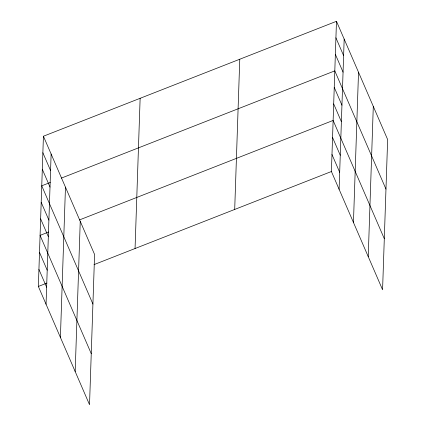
<?xml version="1.0" encoding="UTF-8"?>
<svg xmlns="http://www.w3.org/2000/svg" width="426" height="426" viewBox="0 0 426 426"><rect width="100%" height="100%" fill="white"/><g stroke="black" fill="none" stroke-linecap="round" stroke-linejoin="round"><path stroke-width="0.64" d="M43.425 136.229L94.593 254.482L89.524 404.7L38.356 286.448L43.425 136.229L336.476 21.3L387.644 139.552L382.575 289.771L331.407 171.518L336.476 21.3M46.056 304.244L51.125 154.026M60.401 337.392L65.471 187.174M75.178 371.547L80.248 221.334M135.058 248.523L140.133 98.305M234.699 209.443L239.769 59.23M339.107 189.309L344.176 39.091M353.452 222.463L358.522 72.244M368.229 256.617L373.298 106.399M50.321 182.445L41.748 185.805L92.921 304.058M61.339 178.121L334.799 70.87L385.972 189.123M48.644 232.016L40.076 235.376L91.249 353.628M79.252 220.013L333.127 120.441L384.3 238.693M38.356 286.448L46.924 283.088M94.05 264.605L331.407 171.518M335.917 37.823L343.617 55.62M335.358 54.347L343.058 72.143M334.245 87.394L341.945 105.19M333.686 103.917L341.386 121.714M332.552 137.465L340.252 155.261M331.976 154.494L339.676 172.285M42.866 152.753L50.566 170.549M42.307 169.282L50.007 187.073M41.194 202.329L48.894 220.12M40.635 218.852L48.335 236.643M39.501 252.4L47.201 270.19M38.926 269.424L46.626 287.215"/></g></svg>
